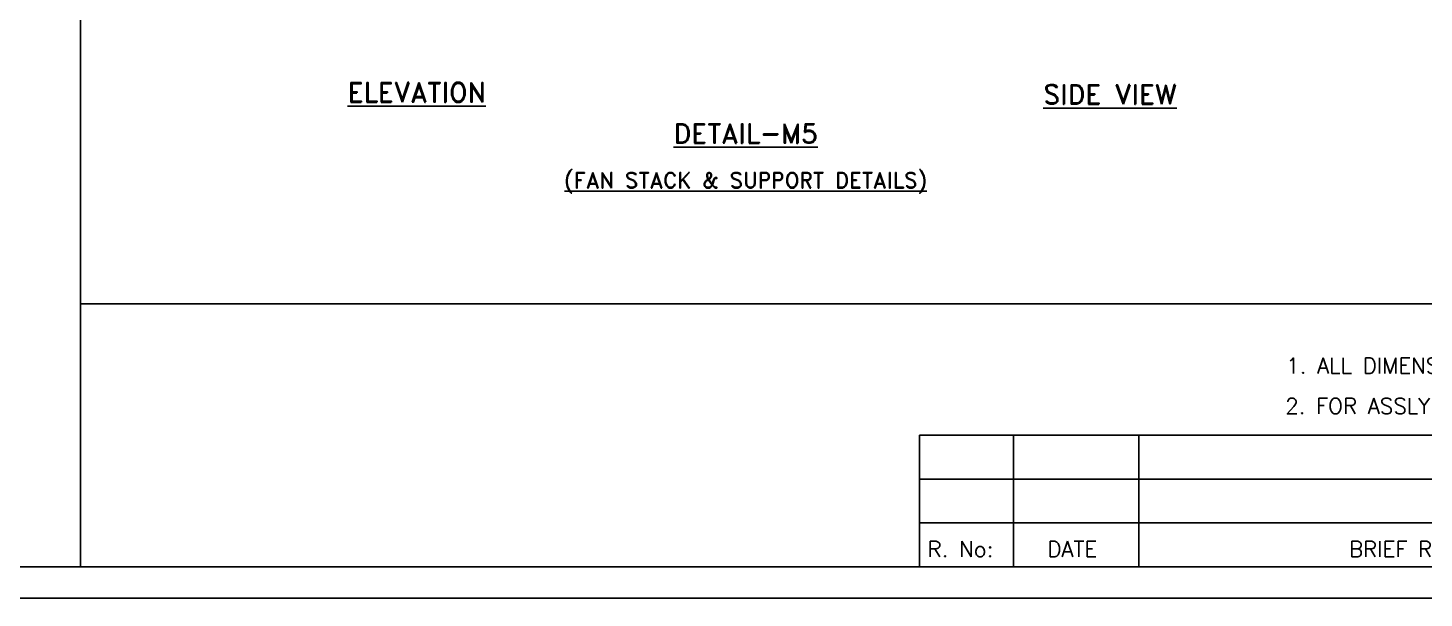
# Model space of a CAD drawing. Header units: inches. Extents: x 0 to 157513, y -28488 to 35640.
# Drawn here: x 75167 to 88541, y 0 to 5466 of the extents above; entities that cross this region are included whole.
import ezdxf
from ezdxf.enums import TextEntityAlignment as Align

# ---------------------------------------------------------------- set-up
doc = ezdxf.new("R2010")
doc.units = ezdxf.units.IN
doc.header["$LTSCALE"] = 400
doc.header["$MEASUREMENT"] = 0
doc.linetypes.add('0', pattern=[0])
doc.styles.add('RD', font='ROMAND.SHX')
doc.styles.add('ROMANS', font='romans')
doc.styles.add('Su Rekha', font='simplex.shx')

# ---------------------------------------------------------------- blocks, each defined once
blk = doc.blocks.new('A1 title blck promac')
at = {"color": 4, "linetype": '0'}
for p, q in [((2128107, -475052), (2128107, -476312)), ((2129007, -476312), (2129007, -475052)), ((2130207, -476312), (2130207, -475052)), ((2128107, -475472), (2138894, -475472)), ((2128107, -475892), (2138894, -475892)), ((2127902, -476312), (2138894, -476312)), ((2127902, -476312), (2138894, -476312))]:
    blk.add_line(p, q, dxfattribs=at)
at = {"color": 4}
blk.add_line((2128107, -475052), (2138894, -475052), dxfattribs=at)
at = {"color": 4, "linetype": '0'}
blk.add_lwpolyline([(2099534, -476612), (2149994, -476612), (2149994, -440972), (2099534, -440972)], close=True, dxfattribs=at)
blk.add_lwpolyline([(2100785, -476312), (2149694, -476312), (2149694, -441272), (2099834, -441272), (2099834, -470228)], dxfattribs=at)
at = {"color": 4, "linetype": '0', "style": 'ROMANS'}
for s, p in [('R. No:', (2128185, -476218)), ('DATE', (2129333, -476218)), ('BRIEF RECORD', (2132222, -476218))]:
    blk.add_text(s, height=150, dxfattribs=at).set_placement(p)

msp = doc.modelspace()

# ---------------------------------------------------------------- linework, layer by layer
at = {"color": 8}
for p, q in [((75670.3, 14974.2), (75670.3, 300)), ((94494.4, 2820), (75670.3, 2820))]:
    msp.add_line(p, q, dxfattribs=at)

# ---------------------------------------------------------------- block references
msp.add_blockref('A1 title blck promac', (-2044400, 476612.3))

# ---------------------------------------------------------------- texts
at = {"style": 'RD'}
for s, height, p in [('%%UELEVATION', 187.5, (78892.2, 4754)), ('%%USIDE VIEW', 187.5, (85532.3, 4734.2)), ('%%UDETAIL-M5', 187.5, (82043, 4359.8, -0.8)), ('%%U(FAN STACK & SUPPORT DETAILS)', 150, (82043, 3930.8, -0.8))]:
    msp.add_text(s, height=height, dxfattribs=at).set_placement(p, align=Align.CENTER)
at = {"style": 'Su Rekha'}
for s, p in [('1. ALL DIMENSIONS ARE IN mm & LEVELS ARE IN METERS.', (87220.7, 2153)), ('2. FOR ASSLY DETAILS & BOM,  REFER SHEET 1 OF 3.', (87211, 1766.3))]:
    msp.add_text(s, height=150, dxfattribs=at).set_placement(p)

doc.saveas('drawing.dxf')
